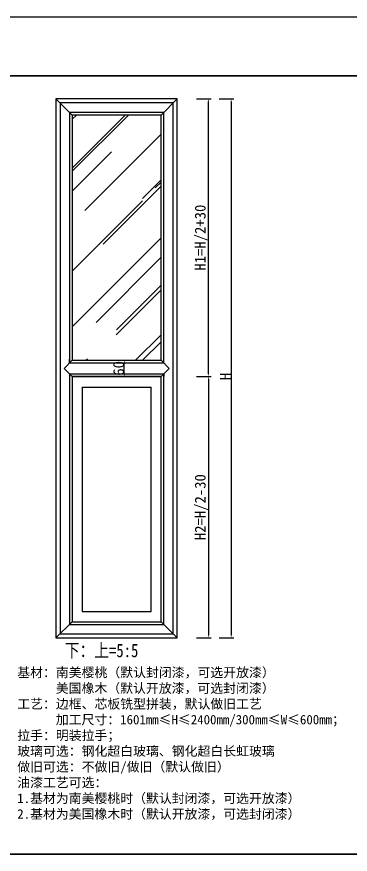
# Model space of a CAD drawing. Header units: millimetres. Extents: x 85186 to 129000, y -77269 to -36327.
# Drawn here: x 98463 to 99700, y -68110 to -65002 of the extents above; entities that cross this region are included whole.
import ezdxf

# ---------------------------------------------------------------- set-up
doc = ezdxf.new("R2010")
doc.units = ezdxf.units.MM
doc.styles.get("Standard").update_dxf_attribs({"font": 'SimSun.ttf'})
doc.styles.add('ZB_宋体', font='SimSun.ttf')
doc.styles.add('宋体', font='SimSun.ttf', dxfattribs={"width": 0.8})
doc.dimstyles.new('客来福标注小', dxfattribs={"dimscale": 20, "dimtxt": 2, "dimasz": 0.5, "dimexe": 0.5, "dimexo": 0, "dimgap": 0.05, "dimtad": 1, "dimdec": 0, "dimzin": 0, "dimdsep": 46, "dimtxsty": 'Standard', "dimcen": 0, "dimclrd": 256, "dimclre": 256, "dimclrt": 256, "dimadec": 0, "dimazin": 0, "dimtfac": 1, "dimtdec": 0, "dimtofl": 0, "dimtmove": 1, "dimatfit": 3, "dimfxl": 2.2, "dimfxlon": 1, "dimtolj": 1, "dimtzin": 0, "dimarcsym": 0})

# ---------------------------------------------------------------- blocks, each defined once
blk = doc.blocks.new('*D3167')
at = {"lineweight": -2, "transparency": 16777216}
for p, q in [((98818.1, -66276.7), (98872.1, -66276.7)), ((98862.1, -66326.7), (98862.1, -66286.7)), ((98818.1, -66336.7), (98872.1, -66336.7))]:
    blk.add_line(p, q, dxfattribs=at)
at = {"transparency": 16777216}
for points in [[(98860.4, -66286.7), (98863.8, -66286.7), (98862.1, -66276.7)], [(98860.4, -66326.7), (98863.8, -66326.7), (98862.1, -66336.7)]]:
    blk.add_solid(points, dxfattribs=at)
at = {"layer": 'Defpoints', "color": 0, "transparency": 16777216}
for p in [(98802.2, -66276.7), (98862.1, -66276.7), (98802.2, -66336.7)]:
    blk.add_point(p, dxfattribs=at)
at = {"transparency": 16777216, "insert": (98841.1, -66306.7), "char_height": 40, "attachment_point": 5, "rotation": 90}
blk.add_mtext('\\A1;60', dxfattribs=at)
blk = doc.blocks.new('*D3175')
at = {"lineweight": -2, "transparency": 16777216}
for p, q in [((99214.1, -65306.7), (99268.1, -65306.7)), ((99258.1, -65316.7), (99258.1, -67296.7)), ((99214.1, -67306.7), (99268.1, -67306.7))]:
    blk.add_line(p, q, dxfattribs=at)
at = {"transparency": 16777216}
for points in [[(99256.4, -65316.7), (99259.7, -65316.7), (99258.1, -65306.7)], [(99256.4, -67296.7), (99259.7, -67296.7), (99258.1, -67306.7)]]:
    blk.add_solid(points, dxfattribs=at)
at = {"layer": 'Defpoints', "color": 0, "transparency": 16777216}
for p in [(99147.6, -65306.7), (99147.6, -67306.7), (99258.1, -67306.7)]:
    blk.add_point(p, dxfattribs=at)
at = {"transparency": 16777216, "insert": (99237.1, -66336.7), "char_height": 40, "attachment_point": 5, "rotation": 90, "style": 'ZB_宋体'}
blk.add_mtext('\\A1;H', dxfattribs=at)
blk = doc.blocks.new('*D3176')
at = {"lineweight": -2, "transparency": 16777216}
for p, q in [((99129.7, -66336.7), (99183.7, -66336.7)), ((99173.7, -66346.7), (99173.7, -67296.7)), ((99129.7, -67306.7), (99183.7, -67306.7))]:
    blk.add_line(p, q, dxfattribs=at)
at = {"transparency": 16777216}
for points in [[(99172, -66346.7), (99175.4, -66346.7), (99173.7, -66336.7)], [(99172, -67296.7), (99175.4, -67296.7), (99173.7, -67306.7)]]:
    blk.add_solid(points, dxfattribs=at)
at = {"layer": 'Defpoints', "color": 0, "transparency": 16777216}
for p in [(99043.2, -66336.7), (99103.2, -67306.7), (99173.7, -67306.7)]:
    blk.add_point(p, dxfattribs=at)
at = {"transparency": 16777216, "insert": (99148.3, -66821.7), "char_height": 40, "attachment_point": 5, "rotation": 90, "style": 'ZB_宋体'}
blk.add_mtext('\\A1;H2=H/2-30', dxfattribs=at)
blk = doc.blocks.new('*D3177')
at = {"lineweight": -2, "transparency": 16777216}
for p, q in [((99129.7, -65306.7), (99183.7, -65306.7)), ((99173.7, -66326.7), (99173.7, -65316.7)), ((99129.7, -66336.7), (99183.7, -66336.7))]:
    blk.add_line(p, q, dxfattribs=at)
at = {"transparency": 16777216}
for points in [[(99172, -65316.7), (99175.4, -65316.7), (99173.7, -65306.7)], [(99172, -66326.7), (99175.4, -66326.7), (99173.7, -66336.7)]]:
    blk.add_solid(points, dxfattribs=at)
at = {"layer": 'Defpoints', "color": 0, "transparency": 16777216}
for p in [(99043.2, -65306.7), (99173.7, -65306.7), (99043.2, -66336.7)]:
    blk.add_point(p, dxfattribs=at)
at = {"transparency": 16777216, "insert": (99148.3, -65821.7), "char_height": 40, "attachment_point": 5, "rotation": 90, "style": 'ZB_宋体'}
blk.add_mtext('\\A1;H1=H/2+30', dxfattribs=at)

msp = doc.modelspace()

# ---------------------------------------------------------------- hatches: boundary and pattern name
h = msp.add_hatch()
h.set_pattern_fill('AR-RROOF', color=4, scale=8, angle=45)
h.set_pattern_definition([(45, (-30099.09, -102747.14), (172.42092, 459.7891), [3048, -406.4, 1016, -203.2]), (45, (-29979.83, -102484.2), (-334.78395, 47.41575), [609.6, -67.056, 1219.2, -152.4]), (45, (-30149.38, -102553.17), (650.88896, 843.42565), [1625.6, -284.48, 812.8, -203.2])])
h.paths.add_polyline_path([(97527.24, -65366.711), (97197.24, -65366.711), (97197.24, -66646.711), (97527.24, -66646.711)])
h.paths.add_polyline_path([(98235.744, -65366.711), (97905.744, -65366.711), (97905.744, -66446.711), (98235.744, -66446.711)])
h.paths.add_polyline_path([(98998.665, -65366.711), (98668.665, -65366.711), (98668.665, -66276.711), (98998.665, -66276.711)])
h.paths.add_polyline_path([(98942.594, -66294.261), (98942.594, -66214.261), (98882.594, -66214.261), (98882.594, -66294.261)], flags=9)

# ---------------------------------------------------------------- linework, layer by layer
for p, q in [((85317.175, -65002.033), (128998.286, -65002.033)), ((98569.427, -65220.97), (98237.965, -65220.97)), ((98237.965, -65220.97), (99383.097, -65220.97)), ((99383.097, -65220.97), (98569.427, -65220.97)), ((99945.18, -65220.97), (99383.097, -65220.97)), ((99945.18, -65220.97), (99383.097, -65220.97)), ((99058.665, -65306.711), (98608.665, -65306.711)), ((98608.665, -65306.711), (98608.665, -66336.711)), ((99058.665, -66288.591), (99058.665, -65306.711)), ((98998.665, -65366.711), (98668.665, -65366.711)), ((98668.665, -65366.711), (98668.665, -66276.711)), ((98998.665, -66276.711), (98998.665, -65366.711)), ((98668.665, -66276.711), (98638.719, -66306.711)), ((98668.665, -66276.711), (98998.665, -66276.711)), ((98998.665, -66276.711), (99028.611, -66306.711)), ((98638.719, -66306.711), (98668.665, -66336.711)), ((99028.611, -66306.711), (98998.665, -66336.711)), ((99058.665, -67306.711), (99058.665, -66288.591)), ((98608.665, -66336.711), (98608.665, -67306.711)), ((98668.665, -66336.711), (98668.665, -66396.711)), ((98998.665, -66336.711), (98668.665, -66336.711)), ((98998.665, -66396.711), (98998.665, -66336.711)), ((98706.16, -66376.828), (98706.16, -67209.216)), ((98706.16, -66376.828), (98961.17, -66376.828)), ((98961.17, -67209.216), (98961.17, -66376.828)), ((98668.665, -66396.711), (98668.665, -67246.711)), ((98998.665, -67246.711), (98998.665, -66396.711)), ((98706.16, -67209.216), (98961.17, -67209.216)), ((98668.665, -67246.711), (98998.665, -67246.711)), ((98608.665, -67306.711), (99058.665, -67306.711)), ((96928.082, -68109.664), (99945.18, -68109.664))]:
    msp.add_line(p, q)
at = {"color": 0}
for p, q in [((99945.18, -65220.97), (96928.082, -65220.97)), ((96928.082, -65220.97), (99945.18, -65220.97)), ((99945.18, -65220.97), (96928.082, -65220.97))]:
    msp.add_line(p, q, dxfattribs=at)
at = {"color": 252}
for p, q in [((99043.665, -65321.711), (98623.665, -65321.711)), ((98623.665, -65321.711), (98623.665, -66336.711)), ((99043.665, -66321.711), (99043.665, -65321.711)), ((99008.665, -65356.711), (98658.665, -65356.711)), ((98658.665, -65356.711), (98658.665, -66286.711)), ((99008.665, -66286.711), (99008.665, -65356.711)), ((98658.665, -66286.729), (98658.665, -66272.581)), ((99008.665, -66286.729), (99008.665, -66272.581)), ((98658.665, -66286.711), (99008.665, -66286.711)), ((99043.665, -67291.711), (99043.665, -66303.591)), ((98623.665, -66336.711), (98623.665, -67291.711)), ((98658.665, -66326.693), (98658.665, -66336.711)), ((98658.665, -66326.711), (99008.655, -66326.711)), ((98658.665, -66326.711), (98658.665, -67256.711)), ((99008.665, -67256.711), (99008.665, -66326.693)), ((99008.665, -66326.693), (99008.665, -66336.711)), ((98658.665, -67256.711), (99008.665, -67256.711)), ((98623.665, -67291.711), (99043.665, -67291.711))]:
    msp.add_line(p, q, dxfattribs=at)
at = {"color": 2}
msp.add_line((98668.665, -66336.711), (98998.665, -66336.711), dxfattribs=at)
at = {"color": 0}
msp.add_lwpolyline([(96928.082, -65220.97), (99945.18, -65220.97), (99945.18, -68109.664), (96928.082, -68109.664)], close=True, dxfattribs=at)
at = {"color": 252}
for points in [[(98668.665, -65366.711), (98608.665, -65306.711)], [(98998.665, -65366.711), (99058.665, -65306.711)], [(98668.665, -67246.711), (98608.665, -67306.711)], [(99058.665, -67306.711), (98998.665, -67246.711)]]:
    msp.add_lwpolyline(points, dxfattribs=at)

# ---------------------------------------------------------------- texts
at = {"color": 0, "insert": (98641.582, -67328.363), "char_height": 50, "width": 365.74022, "attachment_point": 1, "style": '宋体'}
msp.add_mtext('下：上=5:5', dxfattribs=at)
at = {"lineweight": 25, "insert": (98465.115, -67417.593), "char_height": 35, "width": 1742.8594, "attachment_point": 1, "style": 'ZB_宋体'}
msp.add_mtext('基材：南美樱桃（默认封闭漆，可选开放漆）\\P      美国橡木（默认开放漆，可选封闭漆）\\P工艺：边框、芯板铣型拼装，默认做旧工艺\\P      加工尺寸：1601mm≤H≤2400mm/300mm≤W≤600mm；\\P拉手：明装拉手；\\P玻璃可选：钢化超白玻璃、钢化超白长虹玻璃\\P做旧可选：不做旧/做旧（默认做旧）\\P油漆工艺可选：\\P1.基材为南美樱桃时（默认封闭漆，可选开放漆）\\P2.基材为美国橡木时（默认开放漆，可选封闭漆）', dxfattribs=at)

# ---------------------------------------------------------------- dimensions: what is measured, and where the dimension line sits
at = {"color": 0}
for base, p2, text, picture, middle in [((99173.703, -65306.711), (99043.189, -65306.711), 'H1=H/2+30', '*D3177', (99148.346, -65821.711)), ((99173.703, -67306.711), (99103.189, -67306.711), 'H2=H/2-30', '*D3176', (99148.346, -66821.711))]:
    dim = msp.add_linear_dim(base=base, p1=(99043.189, -66336.711), p2=p2, angle=90, text=text, dimstyle='客来福标注小', override={"dimtxsty": 'ZB_宋体'}, dxfattribs=at)
    dim.commit()
    dim.dimension.update_dxf_attribs({"geometry": picture, "text_midpoint": middle})
dim = msp.add_linear_dim(base=(99258.056, -67306.711), p1=(99147.576, -65306.711), p2=(99147.576, -67306.711), angle=90, text='H', dimstyle='客来福标注小', override={"dimtxsty": 'ZB_宋体'}, dxfattribs=at)
dim.commit()
dim.dimension.update_dxf_attribs({"geometry": '*D3175', "text_midpoint": (99258.056, -66336.711), "dimtype": 160})
dim = msp.add_linear_dim(base=(98862.094, -66276.711), p1=(98802.231, -66336.711), p2=(98802.231, -66276.711), angle=90, dimstyle='客来福标注小', dxfattribs=at)
dim.commit()
dim.dimension.update_dxf_attribs({"geometry": '*D3167', "text_midpoint": (98841.094, -66306.711)})

doc.saveas('drawing.dxf')
